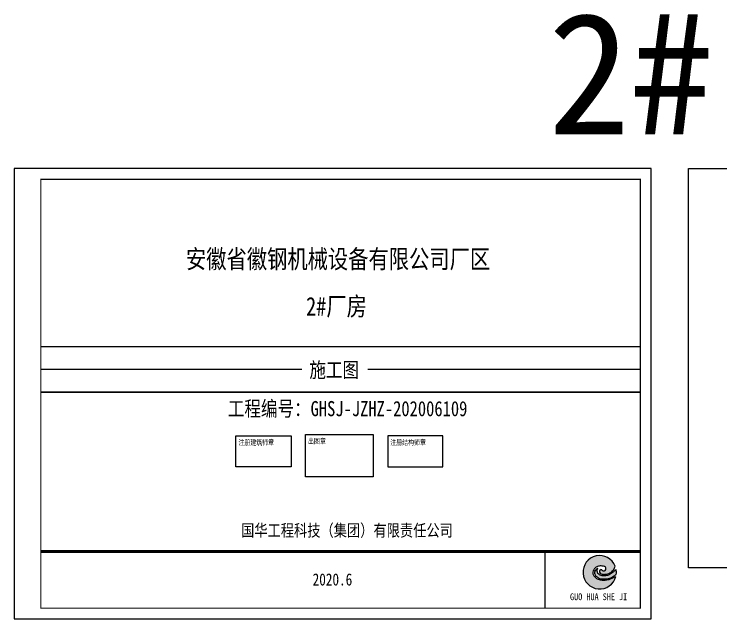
# Model space of a CAD drawing. Extents: x -21908402 to 2288787, y 79687 to 5079726.
# Drawn here: x 2095687 to 2161598, y 602792 to 659202 of the extents above; entities that cross this region are included whole.
import ezdxf
from ezdxf.enums import TextEntityAlignment as Align

# ---------------------------------------------------------------- set-up
doc = ezdxf.new("R2010")
doc.units = 0
doc.header["$LTSCALE"] = 1000
doc.layers.get('0').update_dxf_attribs({"linetype": 'CONTINUOUS'})
for name, color, linetype in [('PP-COM', 7, 'CONTINUOUS'), ('PUB_TEXT', 7, 'CONTINUOUS'), ('PUB_TITLE', 4, 'CONTINUOUS'), ('TEXT', 7, 'CONTINUOUS'), ('TITLE', 4, 'CONTINUOUS'), ('图签', 4, 'CONTINUOUS')]:
    doc.layers.add(name, color=color, linetype=linetype)
doc.styles.add('-黑体', font='simhei.ttf', dxfattribs={"width": 0.8})
doc.styles.add('_TCH_DYN', font='')
doc.styles.add('STYLE1', font='simhei.ttf', dxfattribs={"width": 0.8})
doc.styles.add('宋体', font='')
doc.styles.get('_TCH_DYN').set_extended_font_data('SimSun')
doc.styles.get('宋体').set_extended_font_data('SimSun')

# ---------------------------------------------------------------- blocks, each defined once
blk = doc.blocks.new('3')
at = {"layer": '图签'}
h = blk.add_hatch(color=256, dxfattribs=at)
edge = h.paths.add_edge_path()
edge.add_spline(control_points=[(1583, -871), (1558, -883), (1492, -915), (1382, -968), (1252, -1014), (1099, -1032), (933, -1037), (764, -984), (634, -889), (559, -759), (576, -625), (641, -515), (750, -440), (870, -400), (985, -416), (1082, -422), (1152, -490), (1147, -576), (1086, -630), (1001, -634), (965, -581), (938, -560), (930, -553)], knot_values=[0, 0, 0, 0, 63.887895, 169.604817, 280.476336, 380.511089, 525.343789, 661.29628, 778.663339, 891.78901, 986.689519, 1076.849819, 1177.14234, 1288.120268, 1358.394698, 1444.210632, 1504.595048, 1562.569299, 1621.929046, 1678.334447, 1732.260365, 1758.214456, 1758.214456, 1758.214456, 1758.214456], degree=3, periodic=0)
edge.add_spline(control_points=[(930, -553), (910, -567), (868, -597), (845, -698), (956, -777), (1122, -783), (1355, -733), (1502, -564), (1545, -444), (1555, -418)], knot_values=[0, 0, 0, 0, 53.925917, 119.065904, 202.108356, 321.989089, 501.688438, 732.546208, 796.512534, 796.512534, 796.512534, 796.512534], degree=3, periodic=0)
edge.add_arc((872, -688), 735, 21.5384, 345.5567)
edge = h.paths.add_edge_path(flags=17)
edge.add_spline(control_points=[(1596, -563), (1569, -589), (1487, -667), (1354, -775), (1168, -842), (989, -851), (837, -796), (761, -695), (756, -609), (759, -554), (795, -528), (781, -519), (758, -527), (713, -562), (651, -629), (646, -726), (667, -826), (761, -893), (881, -974), (1075, -986), (1310, -966), (1489, -866), (1579, -796), (1601, -779)], knot_values=[0, 0, 0, 0, 85.842589, 260.208147, 389.922213, 536.342718, 667.443352, 743.969945, 813.13614, 859.874504, 876.357114, 881.852622, 891.125467, 929.594025, 1016.468712, 1086.964256, 1146.831765, 1241.689023, 1338.678559, 1480.321397, 1675.457673, 1877.933485, 1940.18405, 1940.18405, 1940.18405, 1940.18405], degree=3, periodic=0)
edge.add_arc((872, -688), 735, 352.8544, 369.7328)
for start, end in [(21.5384, 345.5567), (352.8544, 9.7328)]:
    blk.add_arc((872, -688), 735, start, end, dxfattribs=at)
for points in [[(930, -553), (955, -574), (1007, -622), (1080, -622), (1138, -570), (1142, -495), (1088, -438), (979, -414), (888, -408), (749, -448), (644, -525), (585, -626), (573, -749), (640, -879), (761, -973), (930, -1026), (1118, -1028), (1247, -1010), (1383, -965), (1508, -907), (1583, -871)], [(1596, -563), (1514, -640), (1332, -774), (1173, -832), (983, -838), (827, -771), (769, -689), (757, -600), (777, -543), (789, -525), (783, -521), (771, -523), (729, -551), (660, -640), (650, -731), (670, -806), (759, -891), (868, -955), (1050, -980), (1302, -949), (1536, -828), (1601, -779)], [(930, -553), (878, -600), (862, -683), (941, -757), (1096, -776), (1322, -717), (1524, -495), (1555, -418)]]:
    blk.add_spline(points, degree=3, dxfattribs=at)

msp = doc.modelspace()

# ---------------------------------------------------------------- linework, layer by layer
at = {"color": 250}
for points in [[(2116378.2, 619868.7), (2121513.5, 619868.7), (2121513.5, 616962.3), (2116378.2, 616962.3)], [(2122864.7, 619994.3), (2129180.5, 619994.3), (2129180.5, 616052.6), (2122864.7, 616052.6)], [(2135666.9, 619868.7), (2130531.6, 619868.7), (2130531.6, 616962.3), (2135666.9, 616962.3)]]:
    msp.add_lwpolyline(points, close=True, dxfattribs=at)
at = {"layer": 'PUB_TITLE', "color": 4}
for p, q in [((2155086.8, 607567.2), (2155086.8, 644791.9)), ((2158588, 644791.9), (2184908.6, 644791.9)), ((2184908.6, 607567.2), (2158588, 607567.2))]:
    msp.add_line(p, q, dxfattribs=at)
at = {"layer": 'PUB_TITLE'}
msp.add_lwpolyline([(2095686.8, 602791.9), (2155086.8, 602791.9), (2155086.8, 644791.9), (2095686.8, 644791.9)], close=True, dxfattribs=at)
at = {"layer": 'PUB_TITLE', "color": 4}
msp.add_lwpolyline([(2158588, 644791.9), (2184908.6, 644791.9), (2184908.6, 607567.2), (2158588, 607567.2)], close=True, dxfattribs=at)
at = {"layer": 'PUB_TITLE', "const_width": 100}
msp.add_lwpolyline([(2098186.8, 603791.9), (2154086.8, 603791.9), (2154086.8, 643791.9), (2098186.8, 643791.9)], close=True, dxfattribs=at)
at = {"layer": 'TITLE'}
msp.add_line((2145224.3, 603791.9), (2145224.3, 609077), dxfattribs=at)
for points, const_width in [([(2098186.8, 628185), (2154086.8, 628185)], 141.4), ([(2098186.8, 626063.7), (2122528.8, 626063.7)], 141.4), ([(2128643.3, 626063.7), (2154086.8, 626063.7)], 141.4), ([(2098186.8, 623942.4), (2154086.8, 623942.4)], 141.4), ([(2098186.8, 609077), (2154086.8, 609077)], 282.8)]:
    msp.add_lwpolyline(points, dxfattribs=dict(at, const_width=const_width))

# ---------------------------------------------------------------- block references
at = {"xscale": 2.121299999649636, "yscale": 2.121299999649636, "zscale": 2.121299999670731}
msp.add_blockref('3', (2148447.1, 608594.8), dxfattribs=at)

# ---------------------------------------------------------------- texts
at = {"layer": 'PP-COM', "color": 4, "style": 'STYLE1', "width": 0.8}
msp.add_text('GUO HUA SHE JI', height=636.39, dxfattribs=at).set_placement((2147529.4, 604536.3))
at = {"layer": 'PUB_TEXT', "style": '_TCH_DYN'}
msp.add_text('2#', height=11329.11, dxfattribs=at).set_placement((2145456.5, 647996.3))
at = {"layer": 'TEXT', "style": '-黑体', "width": 0.8}
for s, height, p in [('安徽省徽钢机械设备有限公司厂区', 1733.468, (2125896.2, 636390.7)), ('2#厂房', 1733.47, (2125749.3, 631982.5))]:
    msp.add_text(s, height=height, dxfattribs=at).set_placement(p, align=Align.MIDDLE)
at = {"layer": 'TEXT', "style": '宋体', "width": 0.8}
for s, height, p in [('施工图', 1414.2, (2123224.5, 625309.9)), ('工程编号：GHSJ-JZHZ-202006109', 1414.2, (2115617.6, 621696.7)), ('注册建筑师章', 494.97, (2116607.8, 618998.4)), ('出图章', 494.97, (2123094.2, 619124)), ('注册结构师章', 494.97, (2130761.2, 618998.4)), ('国华工程科技（集团）有限责任公司', 1131.36, (2116851.5, 610477.3)), ('2020.6', 1131.36, (2123526.6, 605903.6))]:
    msp.add_text(s, height=height, dxfattribs=at).set_placement(p)

doc.saveas('drawing.dxf')
